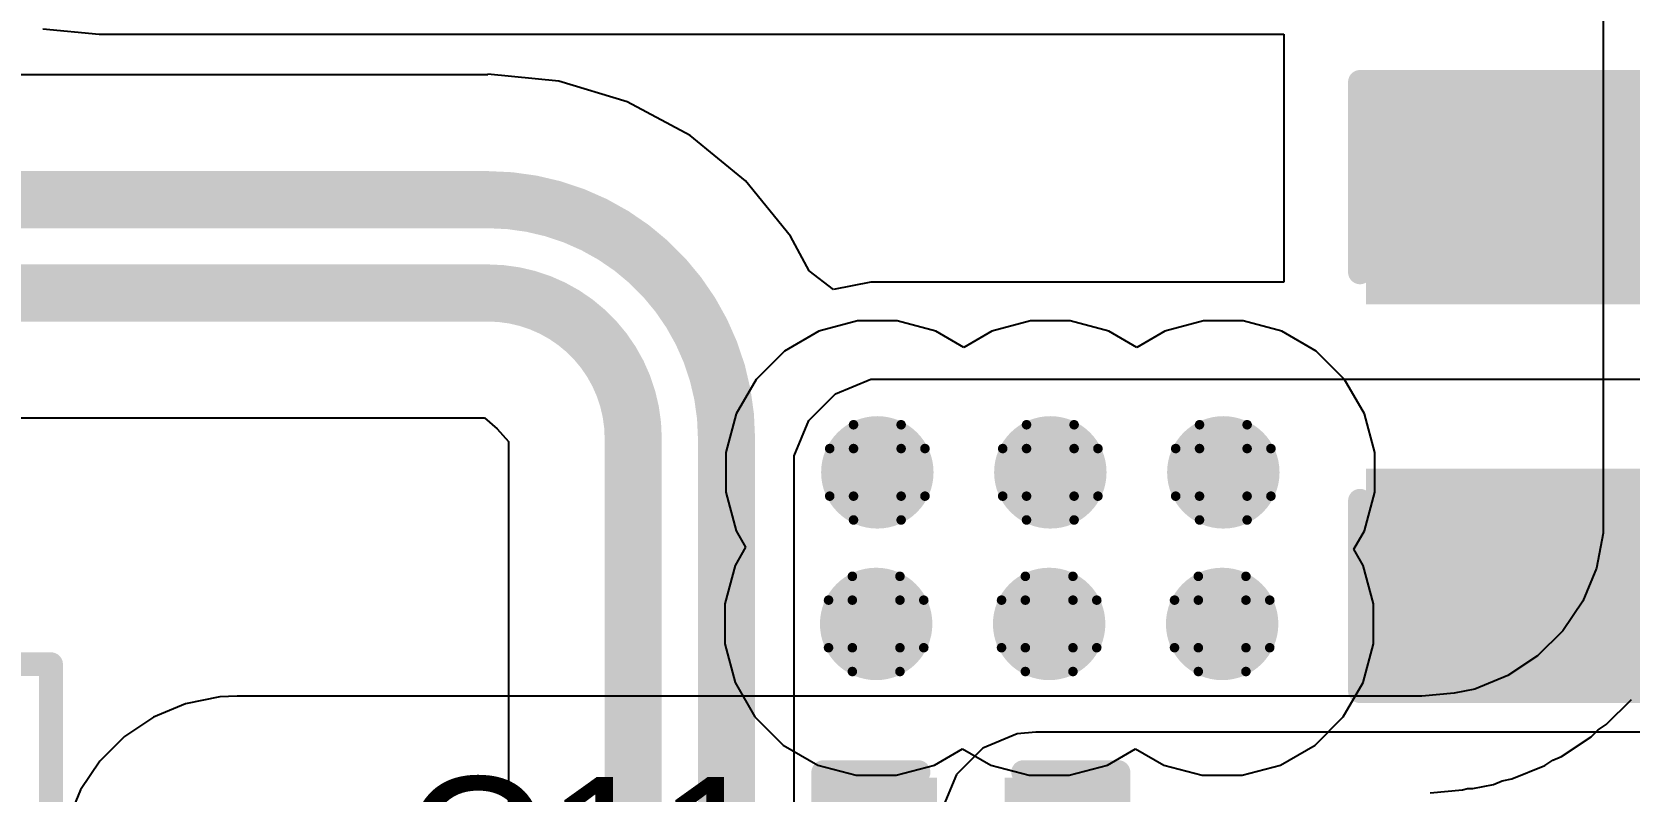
# Model space of a CAD drawing. Header units: inches. Extents: x -18 to 202, y -11 to 119.
# Drawn here: x 35.48 to 44, y 28.25 to 32.3 of the extents above; entities that cross this region are included whole.
import ezdxf

# ---------------------------------------------------------------- set-up
doc = ezdxf.new("R2010")
doc.units = ezdxf.units.IN
for name, color, linetype in [('Board Outline', 216, 'Continuous'), ('Bottom Layer', 5, 'Continuous'), ('Drill Drawing', 1, 'Continuous'), ('Ground', 16, 'Continuous'), ('Power', 76, 'Continuous'), ('Top Layer', 1, 'Continuous'), ('Top Overlay', 2, 'Continuous'), ('Top Paste', 8, 'Continuous'), ('Top Solder', 216, 'Continuous'), ('Via Holes', 16, 'Continuous')]:
    doc.layers.add(name, color=color, linetype=linetype)
doc.styles.add('Arial', font='', dxfattribs={"height": 0.2})
doc.styles.get('Arial').set_extended_font_data('Arial')

# ---------------------------------------------------------------- blocks, each defined once
blk = doc.blocks.new('C___0402_98')
at = {"layer": 'Top Layer'}
for points in [[(-0.6985, -0.3175), (-0.6985, 0.3175), (-0.2413, 0.3175), (-0.2413, -0.3175)], [(0.2413, -0.3175), (0.2413, 0.3175), (0.6985, 0.3175), (0.6985, -0.3175)]]:
    blk.add_hatch(color=1, dxfattribs=at).paths.add_polyline_path(points)
at = {"layer": 'Top Paste'}
for points in [[(-0.6985, -0.3175), (-0.6985, 0.3175), (-0.2413, 0.3175), (-0.2413, -0.3175)], [(0.2413, -0.3175), (0.2413, 0.3175), (0.6985, 0.3175), (0.6985, -0.3175)]]:
    blk.add_hatch(color=8, dxfattribs=at).paths.add_polyline_path(points)
at = {"layer": 'Top Solder'}
for points in [[(-0.7585, -0.3775), (-0.7585, 0.3775), (-0.1813, 0.3775), (-0.1813, -0.3775)], [(0.1813, -0.3775), (0.1813, 0.3775), (0.7585, 0.3775), (0.7585, -0.3775)]]:
    blk.add_hatch(color=216, dxfattribs=at).paths.add_polyline_path(points)
at = {"layer": 'Top Overlay'}
for points in [[(-0.2794, 0.4064, 0.127, 0.127, 0), (-0.7874, 0.4064, 0.127, 0.127, 0)], [(-0.7874, 0.4064, 0.127, 0.127, 0), (-0.7874, -0.4064, 0.127, 0.127, 0)], [(0.7874, 0.4064, 0.127, 0.127, 0), (0.2794, 0.4064, 0.127, 0.127, 0)], [(0.7874, 0.4064, 0.127, 0.127, 0), (0.7874, -0.4064, 0.127, 0.127, 0)], [(-0.2794, -0.4064, 0.127, 0.127, 0), (-0.7874, -0.4064, 0.127, 0.127, 0)], [(0.7874, -0.4064, 0.127, 0.127, 0), (0.2794, -0.4064, 0.127, 0.127, 0)]]:
    blk.add_lwpolyline(points, format="xyseb", dxfattribs=at)
for points in [[(-0.8192, 0.4064, 0.0635, 0.0635, 1), (-0.7557, 0.4064, 0.0635, 0.0635, 1)], [(-0.8192, 0.4064, 0.0635, 0.0635, 1), (-0.7557, 0.4064, 0.0635, 0.0635, 1)], [(-0.3111, 0.4064, 0.0635, 0.0635, 1), (-0.2477, 0.4064, 0.0635, 0.0635, 1)], [(0.2476, 0.4064, 0.0635, 0.0635, 1), (0.3111, 0.4064, 0.0635, 0.0635, 1)], [(0.7556, 0.4064, 0.0635, 0.0635, 1), (0.8191, 0.4064, 0.0635, 0.0635, 1)], [(0.7556, 0.4064, 0.0635, 0.0635, 1), (0.8191, 0.4064, 0.0635, 0.0635, 1)], [(-0.8192, -0.4064, 0.0635, 0.0635, 1), (-0.7557, -0.4064, 0.0635, 0.0635, 1)], [(-0.8192, -0.4064, 0.0635, 0.0635, 1), (-0.7557, -0.4064, 0.0635, 0.0635, 1)], [(-0.3112, -0.4064, 0.0635, 0.0635, 1), (-0.2477, -0.4064, 0.0635, 0.0635, 1)], [(0.2476, -0.4064, 0.0635, 0.0635, 1), (0.3111, -0.4064, 0.0635, 0.0635, 1)], [(0.7556, -0.4064, 0.0635, 0.0635, 1), (0.8191, -0.4064, 0.0635, 0.0635, 1)], [(0.7556, -0.4064, 0.0635, 0.0635, 1), (0.8191, -0.4064, 0.0635, 0.0635, 1)]]:
    blk.add_lwpolyline(points, format="xyseb", close=True, dxfattribs=at)
blk = doc.blocks.new('C___0805_100')
at = {"layer": 'Top Layer'}
for points in [[(-1.524, 0.762), (-0.508, 0.762), (-0.508, -0.762), (-1.524, -0.762)], [(0.508, 0.762), (1.524, 0.762), (1.524, -0.762), (0.508, -0.762)]]:
    blk.add_hatch(color=1, dxfattribs=at).paths.add_polyline_path(points)
at = {"layer": 'Top Paste'}
for points in [[(-1.524, 0.762), (-0.508, 0.762), (-0.508, -0.762), (-1.524, -0.762)], [(0.508, 0.762), (1.524, 0.762), (1.524, -0.762), (0.508, -0.762)]]:
    blk.add_hatch(color=8, dxfattribs=at).paths.add_polyline_path(points)
at = {"layer": 'Top Solder'}
for points in [[(-1.594, 0.832), (-0.438, 0.832), (-0.438, -0.832), (-1.594, -0.832)], [(0.438, 0.832), (1.594, 0.832), (1.594, -0.832), (0.438, -0.832)]]:
    blk.add_hatch(color=216, dxfattribs=at).paths.add_polyline_path(points)
at = {"layer": 'Top Overlay'}
for points in [[(-0.6096, 0.8636, 0.127, 0.127, 0), (-1.6256, 0.8636, 0.127, 0.127, 0)], [(-1.6256, -0.8636, 0.127, 0.127, 0), (-1.6256, 0.8636, 0.127, 0.127, 0)], [(1.6256, 0.8636, 0.127, 0.127, 0), (0.6096, 0.8636, 0.127, 0.127, 0)], [(1.6256, -0.8636, 0.127, 0.127, 0), (1.6256, 0.8636, 0.127, 0.127, 0)], [(-1.6256, -0.8636, 0.127, 0.127, 0), (-0.6096, -0.8636, 0.127, 0.127, 0)], [(0.6096, -0.8636, 0.127, 0.127, 0), (1.6256, -0.8636, 0.127, 0.127, 0)]]:
    blk.add_lwpolyline(points, format="xyseb", dxfattribs=at)
for points in [[(-1.6574, 0.8636, 0.0635, 0.0635, 1), (-1.5938, 0.8636, 0.0635, 0.0635, 1)], [(-1.6574, 0.8636, 0.0635, 0.0635, 1), (-1.5938, 0.8636, 0.0635, 0.0635, 1)], [(-0.6414, 0.8636, 0.0635, 0.0635, 1), (-0.5779, 0.8636, 0.0635, 0.0635, 1)], [(0.5778, 0.8636, 0.0635, 0.0635, 1), (0.6413, 0.8636, 0.0635, 0.0635, 1)], [(1.5939, 0.8636, 0.0635, 0.0635, 1), (1.6574, 0.8636, 0.0635, 0.0635, 1)], [(1.5939, 0.8636, 0.0635, 0.0635, 1), (1.6574, 0.8636, 0.0635, 0.0635, 1)], [(-1.6574, -0.8636, 0.0635, 0.0635, 1), (-1.5938, -0.8636, 0.0635, 0.0635, 1)], [(-1.6574, -0.8636, 0.0635, 0.0635, 1), (-1.5938, -0.8636, 0.0635, 0.0635, 1)], [(-0.6413, -0.8636, 0.0635, 0.0635, 1), (-0.5778, -0.8636, 0.0635, 0.0635, 1)], [(0.5778, -0.8636, 0.0635, 0.0635, 1), (0.6413, -0.8636, 0.0635, 0.0635, 1)], [(1.5939, -0.8636, 0.0635, 0.0635, 1), (1.6574, -0.8636, 0.0635, 0.0635, 1)], [(1.5939, -0.8636, 0.0635, 0.0635, 1), (1.6574, -0.8636, 0.0635, 0.0635, 1)]]:
    blk.add_lwpolyline(points, format="xyseb", close=True, dxfattribs=at)

msp = doc.modelspace()

# ---------------------------------------------------------------- hatches: boundary and pattern name
at = {"layer": 'Bottom Layer'}
h = msp.add_hatch(color=5, dxfattribs=at)
edge = h.paths.add_edge_path()
edge.add_arc((39.9919, 29.9466), 0.3, 0, 360)
h = msp.add_hatch(color=5, dxfattribs=at)
edge = h.paths.add_edge_path()
edge.add_arc((40.915, 29.9466), 0.3, 0, 360)
h = msp.add_hatch(color=5, dxfattribs=at)
edge = h.paths.add_edge_path()
edge.add_arc((41.8381, 29.9466), 0.3, 0, 360)
h = msp.add_hatch(color=5, dxfattribs=at)
edge = h.paths.add_edge_path()
edge.add_arc((39.9856, 29.1377), 0.3, 0, 360)
h = msp.add_hatch(color=5, dxfattribs=at)
edge = h.paths.add_edge_path()
edge.add_arc((40.9087, 29.1377), 0.3, 0, 360)
h = msp.add_hatch(color=5, dxfattribs=at)
edge = h.paths.add_edge_path()
edge.add_arc((41.8318, 29.1377), 0.3, 0, 360)
at = {"layer": 'Ground'}
h = msp.add_hatch(color=16, dxfattribs=at)
edge = h.paths.add_edge_path()
edge.add_arc((39.9919, 29.9466), 0.3, 0, 360)
h = msp.add_hatch(color=16, dxfattribs=at)
edge = h.paths.add_edge_path()
edge.add_arc((40.915, 29.9466), 0.3, 0, 360)
h = msp.add_hatch(color=16, dxfattribs=at)
edge = h.paths.add_edge_path()
edge.add_arc((41.8381, 29.9466), 0.3, 0, 360)
h = msp.add_hatch(color=16, dxfattribs=at)
edge = h.paths.add_edge_path()
edge.add_arc((39.9856, 29.1377), 0.3, 0, 360)
h = msp.add_hatch(color=16, dxfattribs=at)
edge = h.paths.add_edge_path()
edge.add_arc((40.9087, 29.1377), 0.3, 0, 360)
h = msp.add_hatch(color=16, dxfattribs=at)
edge = h.paths.add_edge_path()
edge.add_arc((41.8318, 29.1377), 0.3, 0, 360)
at = {"layer": 'Power'}
h = msp.add_hatch(color=76, dxfattribs=at)
edge = h.paths.add_edge_path()
edge.add_arc((39.9919, 29.9466), 0.3, 0, 360)
h = msp.add_hatch(color=76, dxfattribs=at)
edge = h.paths.add_edge_path()
edge.add_arc((40.915, 29.9466), 0.3, 0, 360)
h = msp.add_hatch(color=76, dxfattribs=at)
edge = h.paths.add_edge_path()
edge.add_arc((41.8381, 29.9466), 0.3, 0, 360)
h = msp.add_hatch(color=76, dxfattribs=at)
edge = h.paths.add_edge_path()
edge.add_arc((39.9856, 29.1377), 0.3, 0, 360)
h = msp.add_hatch(color=76, dxfattribs=at)
edge = h.paths.add_edge_path()
edge.add_arc((40.9087, 29.1377), 0.3, 0, 360)
h = msp.add_hatch(color=76, dxfattribs=at)
edge = h.paths.add_edge_path()
edge.add_arc((41.8318, 29.1377), 0.3, 0, 360)
at = {"layer": 'Top Layer'}
h = msp.add_hatch(color=1, dxfattribs=at)
edge = h.paths.add_edge_path()
edge.add_arc((39.9919, 29.9466), 0.3, 0, 360)
h = msp.add_hatch(color=1, dxfattribs=at)
edge = h.paths.add_edge_path()
edge.add_arc((40.915, 29.9466), 0.3, 0, 360)
h = msp.add_hatch(color=1, dxfattribs=at)
edge = h.paths.add_edge_path()
edge.add_arc((41.8381, 29.9466), 0.3, 0, 360)
h = msp.add_hatch(color=1, dxfattribs=at)
edge = h.paths.add_edge_path()
edge.add_arc((39.9856, 29.1377), 0.3, 0, 360)
h = msp.add_hatch(color=1, dxfattribs=at)
edge = h.paths.add_edge_path()
edge.add_arc((40.9087, 29.1377), 0.3, 0, 360)
h = msp.add_hatch(color=1, dxfattribs=at)
edge = h.paths.add_edge_path()
edge.add_arc((41.8318, 29.1377), 0.3, 0, 360)
at = {"layer": 'Via Holes'}
h = msp.add_hatch(color=7, dxfattribs=at)
edge = h.paths.add_edge_path()
edge.add_arc((39.9919, 29.9466), 0.15, 0, 360)
h = msp.add_hatch(color=7, dxfattribs=at)
edge = h.paths.add_edge_path()
edge.add_arc((40.915, 29.9466), 0.15, 0, 360)
h = msp.add_hatch(color=7, dxfattribs=at)
edge = h.paths.add_edge_path()
edge.add_arc((41.8381, 29.9466), 0.15, 0, 360)
h = msp.add_hatch(color=7, dxfattribs=at)
edge = h.paths.add_edge_path()
edge.add_arc((39.9856, 29.1377), 0.15, 0, 360)
h = msp.add_hatch(color=7, dxfattribs=at)
edge = h.paths.add_edge_path()
edge.add_arc((40.9087, 29.1377), 0.15, 0, 360)
h = msp.add_hatch(color=7, dxfattribs=at)
edge = h.paths.add_edge_path()
edge.add_arc((41.8318, 29.1377), 0.15, 0, 360)

# ---------------------------------------------------------------- linework, layer by layer
at = {"layer": 'Board Outline'}
msp.add_lwpolyline([(44.2299, 62.3099, 0.254, 0.254, -3.535496), (7.5647, 62.2891, 0.254, 0.254, 0)], format="xyseb", dxfattribs=at)
at = {"layer": 'Bottom Layer'}
for p, q in [((39.68, 30.6995), (39.4957, 30.5932)), ((39.8855, 30.7546), (39.68, 30.6995)), ((40.0982, 30.7546), (39.8855, 30.7546)), ((40.3037, 30.6995), (40.0982, 30.7546)), ((40.4534, 30.6131), (40.3037, 30.6995)), ((40.6031, 30.6995), (40.4534, 30.6131)), ((40.8086, 30.7546), (40.6031, 30.6995)), ((41.0213, 30.7546), (40.8086, 30.7546)), ((41.2268, 30.6995), (41.0213, 30.7546)), ((41.3765, 30.6131), (41.2268, 30.6995)), ((41.5262, 30.6995), (41.3765, 30.6131)), ((41.7317, 30.7546), (41.5262, 30.6995)), ((41.9444, 30.7546), (41.7317, 30.7546)), ((42.1499, 30.6995), (41.9444, 30.7546)), ((42.3342, 30.5932), (42.1499, 30.6995)), ((39.4957, 30.5932), (39.3453, 30.4427)), ((42.4846, 30.4427), (42.3342, 30.5932)), ((39.3453, 30.4427), (39.2389, 30.2585)), ((42.591, 30.2585), (42.4846, 30.4427)), ((39.2389, 30.2585), (39.1839, 30.053)), ((42.6461, 30.053), (42.591, 30.2585)), ((39.1839, 30.053), (39.1839, 29.8402)), ((42.6461, 29.8402), (42.6461, 30.053)), ((39.1839, 29.8402), (39.2389, 29.6347)), ((42.591, 29.6347), (42.6461, 29.8402)), ((39.2389, 29.6347), (39.2892, 29.5476)), ((42.5344, 29.5367), (42.591, 29.6347)), ((39.2892, 29.5476), (39.2327, 29.4496)), ((42.5847, 29.4496), (42.5344, 29.5367)), ((39.2327, 29.4496), (39.1776, 29.2441)), ((42.6398, 29.2441), (42.5847, 29.4496)), ((39.1776, 29.2441), (39.1776, 29.0313)), ((42.6398, 29.0313), (42.6398, 29.2441)), ((39.1776, 29.0313), (39.2327, 28.8258)), ((42.5847, 28.8258), (42.6398, 29.0313)), ((39.2327, 28.8258), (39.339, 28.6416)), ((42.4784, 28.6416), (42.5847, 28.8258)), ((39.339, 28.6416), (39.4895, 28.4912)), ((42.3279, 28.4912), (42.4784, 28.6416)), ((39.4895, 28.4912), (39.6737, 28.3848)), ((40.2975, 28.3848), (40.4472, 28.4712)), ((40.4472, 28.4712), (40.5968, 28.3848)), ((41.2206, 28.3848), (41.3703, 28.4712)), ((41.3703, 28.4712), (41.5199, 28.3848)), ((42.1437, 28.3848), (42.3279, 28.4912)), ((39.6737, 28.3848), (39.8792, 28.3297)), ((40.092, 28.3297), (40.2975, 28.3848)), ((40.5968, 28.3848), (40.8023, 28.3297)), ((41.0151, 28.3297), (41.2206, 28.3848)), ((41.5199, 28.3848), (41.7254, 28.3297)), ((41.9382, 28.3297), (42.1437, 28.3848)), ((39.8792, 28.3297), (40.092, 28.3297)), ((40.8023, 28.3297), (41.0151, 28.3297)), ((41.7254, 28.3297), (41.9382, 28.3297))]:
    msp.add_line(p, q, dxfattribs=at)
at = {"layer": 'Drill Drawing'}
for points in [[(39.8649, 30.0736, 0.0508, 0.0508, 0), (39.8649, 30.2006, 0.0508, 0.0508, 0)], [(39.8649, 30.2006, 0.0508, 0.0508, 0), (40.1189, 30.2006, 0.0508, 0.0508, 0)], [(40.1189, 30.0736, 0.0508, 0.0508, 0), (40.1189, 30.2006, 0.0508, 0.0508, 0)], [(40.788, 30.0736, 0.0508, 0.0508, 0), (40.788, 30.2006, 0.0508, 0.0508, 0)], [(40.788, 30.2006, 0.0508, 0.0508, 0), (41.042, 30.2006, 0.0508, 0.0508, 0)], [(41.042, 30.0736, 0.0508, 0.0508, 0), (41.042, 30.2006, 0.0508, 0.0508, 0)], [(41.7111, 30.0736, 0.0508, 0.0508, 0), (41.7111, 30.2006, 0.0508, 0.0508, 0)], [(41.7111, 30.2006, 0.0508, 0.0508, 0), (41.9651, 30.2006, 0.0508, 0.0508, 0)], [(41.9651, 30.0736, 0.0508, 0.0508, 0), (41.9651, 30.2006, 0.0508, 0.0508, 0)], [(39.7379, 29.8196, 0.0508, 0.0508, 0), (39.7379, 30.0736, 0.0508, 0.0508, 0)], [(39.7379, 30.0736, 0.0508, 0.0508, 0), (39.8649, 30.0736, 0.0508, 0.0508, 0)], [(40.1189, 30.0736, 0.0508, 0.0508, 0), (40.2459, 30.0736, 0.0508, 0.0508, 0)], [(40.2459, 29.8196, 0.0508, 0.0508, 0), (40.2459, 30.0736, 0.0508, 0.0508, 0)], [(40.661, 29.8196, 0.0508, 0.0508, 0), (40.661, 30.0736, 0.0508, 0.0508, 0)], [(40.661, 30.0736, 0.0508, 0.0508, 0), (40.788, 30.0736, 0.0508, 0.0508, 0)], [(41.042, 30.0736, 0.0508, 0.0508, 0), (41.169, 30.0736, 0.0508, 0.0508, 0)], [(41.169, 29.8196, 0.0508, 0.0508, 0), (41.169, 30.0736, 0.0508, 0.0508, 0)], [(41.5841, 29.8196, 0.0508, 0.0508, 0), (41.5841, 30.0736, 0.0508, 0.0508, 0)], [(41.5841, 30.0736, 0.0508, 0.0508, 0), (41.7111, 30.0736, 0.0508, 0.0508, 0)], [(41.9651, 30.0736, 0.0508, 0.0508, 0), (42.0921, 30.0736, 0.0508, 0.0508, 0)], [(42.0921, 29.8196, 0.0508, 0.0508, 0), (42.0921, 30.0736, 0.0508, 0.0508, 0)], [(39.7379, 29.8196, 0.0508, 0.0508, 0), (39.8649, 29.8196, 0.0508, 0.0508, 0)], [(39.8649, 29.6926, 0.0508, 0.0508, 0), (39.8649, 29.8196, 0.0508, 0.0508, 0)], [(40.1189, 29.8196, 0.0508, 0.0508, 0), (40.2459, 29.8196, 0.0508, 0.0508, 0)], [(40.1189, 29.6926, 0.0508, 0.0508, 0), (40.1189, 29.8196, 0.0508, 0.0508, 0)], [(40.661, 29.8196, 0.0508, 0.0508, 0), (40.788, 29.8196, 0.0508, 0.0508, 0)], [(40.788, 29.6926, 0.0508, 0.0508, 0), (40.788, 29.8196, 0.0508, 0.0508, 0)], [(41.042, 29.8196, 0.0508, 0.0508, 0), (41.169, 29.8196, 0.0508, 0.0508, 0)], [(41.042, 29.6926, 0.0508, 0.0508, 0), (41.042, 29.8196, 0.0508, 0.0508, 0)], [(41.5841, 29.8196, 0.0508, 0.0508, 0), (41.7111, 29.8196, 0.0508, 0.0508, 0)], [(41.7111, 29.6926, 0.0508, 0.0508, 0), (41.7111, 29.8196, 0.0508, 0.0508, 0)], [(41.9651, 29.8196, 0.0508, 0.0508, 0), (42.0921, 29.8196, 0.0508, 0.0508, 0)], [(41.9651, 29.6926, 0.0508, 0.0508, 0), (41.9651, 29.8196, 0.0508, 0.0508, 0)], [(39.8649, 29.6926, 0.0508, 0.0508, 0), (40.1189, 29.6926, 0.0508, 0.0508, 0)], [(40.788, 29.6926, 0.0508, 0.0508, 0), (41.042, 29.6926, 0.0508, 0.0508, 0)], [(41.7111, 29.6926, 0.0508, 0.0508, 0), (41.9651, 29.6926, 0.0508, 0.0508, 0)], [(39.8586, 29.2647, 0.0508, 0.0508, 0), (39.8586, 29.3917, 0.0508, 0.0508, 0)], [(39.8586, 29.3917, 0.0508, 0.0508, 0), (40.1126, 29.3917, 0.0508, 0.0508, 0)], [(40.1126, 29.2647, 0.0508, 0.0508, 0), (40.1126, 29.3917, 0.0508, 0.0508, 0)], [(40.7817, 29.2647, 0.0508, 0.0508, 0), (40.7817, 29.3917, 0.0508, 0.0508, 0)], [(40.7817, 29.3917, 0.0508, 0.0508, 0), (41.0357, 29.3917, 0.0508, 0.0508, 0)], [(41.0357, 29.2647, 0.0508, 0.0508, 0), (41.0357, 29.3917, 0.0508, 0.0508, 0)], [(41.7048, 29.2647, 0.0508, 0.0508, 0), (41.7048, 29.3917, 0.0508, 0.0508, 0)], [(41.7048, 29.3917, 0.0508, 0.0508, 0), (41.9588, 29.3917, 0.0508, 0.0508, 0)], [(41.9588, 29.2647, 0.0508, 0.0508, 0), (41.9588, 29.3917, 0.0508, 0.0508, 0)], [(39.7316, 29.0107, 0.0508, 0.0508, 0), (39.7316, 29.2647, 0.0508, 0.0508, 0)], [(39.7316, 29.2647, 0.0508, 0.0508, 0), (39.8586, 29.2647, 0.0508, 0.0508, 0)], [(40.1126, 29.2647, 0.0508, 0.0508, 0), (40.2396, 29.2647, 0.0508, 0.0508, 0)], [(40.2396, 29.0107, 0.0508, 0.0508, 0), (40.2396, 29.2647, 0.0508, 0.0508, 0)], [(40.6547, 29.0107, 0.0508, 0.0508, 0), (40.6547, 29.2647, 0.0508, 0.0508, 0)], [(40.6547, 29.2647, 0.0508, 0.0508, 0), (40.7817, 29.2647, 0.0508, 0.0508, 0)], [(41.0357, 29.2647, 0.0508, 0.0508, 0), (41.1627, 29.2647, 0.0508, 0.0508, 0)], [(41.1627, 29.0107, 0.0508, 0.0508, 0), (41.1627, 29.2647, 0.0508, 0.0508, 0)], [(41.5778, 29.0107, 0.0508, 0.0508, 0), (41.5778, 29.2647, 0.0508, 0.0508, 0)], [(41.5778, 29.2647, 0.0508, 0.0508, 0), (41.7048, 29.2647, 0.0508, 0.0508, 0)], [(41.9588, 29.2647, 0.0508, 0.0508, 0), (42.0858, 29.2647, 0.0508, 0.0508, 0)], [(42.0858, 29.0107, 0.0508, 0.0508, 0), (42.0858, 29.2647, 0.0508, 0.0508, 0)], [(39.7316, 29.0107, 0.0508, 0.0508, 0), (39.8586, 29.0107, 0.0508, 0.0508, 0)], [(39.8586, 28.8837, 0.0508, 0.0508, 0), (39.8586, 29.0107, 0.0508, 0.0508, 0)], [(40.1126, 29.0107, 0.0508, 0.0508, 0), (40.2396, 29.0107, 0.0508, 0.0508, 0)], [(40.1126, 28.8837, 0.0508, 0.0508, 0), (40.1126, 29.0107, 0.0508, 0.0508, 0)], [(40.6547, 29.0107, 0.0508, 0.0508, 0), (40.7817, 29.0107, 0.0508, 0.0508, 0)], [(40.7817, 28.8837, 0.0508, 0.0508, 0), (40.7817, 29.0107, 0.0508, 0.0508, 0)], [(41.0357, 29.0107, 0.0508, 0.0508, 0), (41.1627, 29.0107, 0.0508, 0.0508, 0)], [(41.0357, 28.8837, 0.0508, 0.0508, 0), (41.0357, 29.0107, 0.0508, 0.0508, 0)], [(41.5778, 29.0107, 0.0508, 0.0508, 0), (41.7048, 29.0107, 0.0508, 0.0508, 0)], [(41.7048, 28.8837, 0.0508, 0.0508, 0), (41.7048, 29.0107, 0.0508, 0.0508, 0)], [(41.9588, 29.0107, 0.0508, 0.0508, 0), (42.0858, 29.0107, 0.0508, 0.0508, 0)], [(41.9588, 28.8837, 0.0508, 0.0508, 0), (41.9588, 29.0107, 0.0508, 0.0508, 0)], [(39.8586, 28.8837, 0.0508, 0.0508, 0), (40.1126, 28.8837, 0.0508, 0.0508, 0)], [(40.7817, 28.8837, 0.0508, 0.0508, 0), (41.0357, 28.8837, 0.0508, 0.0508, 0)], [(41.7048, 28.8837, 0.0508, 0.0508, 0), (41.9588, 28.8837, 0.0508, 0.0508, 0)]]:
    msp.add_lwpolyline(points, format="xyseb", dxfattribs=at)
for points in [[(39.8522, 30.2006, 0.0254, 0.0254, 1), (39.8776, 30.2006, 0.0254, 0.0254, 1)], [(39.8522, 30.2006, 0.0254, 0.0254, 1), (39.8776, 30.2006, 0.0254, 0.0254, 1)], [(40.1062, 30.2006, 0.0254, 0.0254, 1), (40.1316, 30.2006, 0.0254, 0.0254, 1)], [(40.1062, 30.2006, 0.0254, 0.0254, 1), (40.1316, 30.2006, 0.0254, 0.0254, 1)], [(40.7753, 30.2006, 0.0254, 0.0254, 1), (40.8007, 30.2006, 0.0254, 0.0254, 1)], [(40.7753, 30.2006, 0.0254, 0.0254, 1), (40.8007, 30.2006, 0.0254, 0.0254, 1)], [(41.0293, 30.2006, 0.0254, 0.0254, 1), (41.0547, 30.2006, 0.0254, 0.0254, 1)], [(41.0293, 30.2006, 0.0254, 0.0254, 1), (41.0547, 30.2006, 0.0254, 0.0254, 1)], [(41.6984, 30.2006, 0.0254, 0.0254, 1), (41.7238, 30.2006, 0.0254, 0.0254, 1)], [(41.6984, 30.2006, 0.0254, 0.0254, 1), (41.7238, 30.2006, 0.0254, 0.0254, 1)], [(41.9524, 30.2006, 0.0254, 0.0254, 1), (41.9778, 30.2006, 0.0254, 0.0254, 1)], [(41.9524, 30.2006, 0.0254, 0.0254, 1), (41.9778, 30.2006, 0.0254, 0.0254, 1)], [(39.7252, 30.0736, 0.0254, 0.0254, 1), (39.7506, 30.0736, 0.0254, 0.0254, 1)], [(39.7252, 30.0736, 0.0254, 0.0254, 1), (39.7506, 30.0736, 0.0254, 0.0254, 1)], [(39.8522, 30.0736, 0.0254, 0.0254, 1), (39.8776, 30.0736, 0.0254, 0.0254, 1)], [(39.8522, 30.0736, 0.0254, 0.0254, 1), (39.8776, 30.0736, 0.0254, 0.0254, 1)], [(40.1062, 30.0736, 0.0254, 0.0254, 1), (40.1316, 30.0736, 0.0254, 0.0254, 1)], [(40.1062, 30.0736, 0.0254, 0.0254, 1), (40.1316, 30.0736, 0.0254, 0.0254, 1)], [(40.2332, 30.0736, 0.0254, 0.0254, 1), (40.2586, 30.0736, 0.0254, 0.0254, 1)], [(40.2332, 30.0736, 0.0254, 0.0254, 1), (40.2586, 30.0736, 0.0254, 0.0254, 1)], [(40.6483, 30.0736, 0.0254, 0.0254, 1), (40.6737, 30.0736, 0.0254, 0.0254, 1)], [(40.6483, 30.0736, 0.0254, 0.0254, 1), (40.6737, 30.0736, 0.0254, 0.0254, 1)], [(40.7753, 30.0736, 0.0254, 0.0254, 1), (40.8007, 30.0736, 0.0254, 0.0254, 1)], [(40.7753, 30.0736, 0.0254, 0.0254, 1), (40.8007, 30.0736, 0.0254, 0.0254, 1)], [(41.0293, 30.0736, 0.0254, 0.0254, 1), (41.0547, 30.0736, 0.0254, 0.0254, 1)], [(41.0293, 30.0736, 0.0254, 0.0254, 1), (41.0547, 30.0736, 0.0254, 0.0254, 1)], [(41.1563, 30.0736, 0.0254, 0.0254, 1), (41.1817, 30.0736, 0.0254, 0.0254, 1)], [(41.1563, 30.0736, 0.0254, 0.0254, 1), (41.1817, 30.0736, 0.0254, 0.0254, 1)], [(41.5714, 30.0736, 0.0254, 0.0254, 1), (41.5968, 30.0736, 0.0254, 0.0254, 1)], [(41.5714, 30.0736, 0.0254, 0.0254, 1), (41.5968, 30.0736, 0.0254, 0.0254, 1)], [(41.6984, 30.0736, 0.0254, 0.0254, 1), (41.7238, 30.0736, 0.0254, 0.0254, 1)], [(41.6984, 30.0736, 0.0254, 0.0254, 1), (41.7238, 30.0736, 0.0254, 0.0254, 1)], [(41.9524, 30.0736, 0.0254, 0.0254, 1), (41.9778, 30.0736, 0.0254, 0.0254, 1)], [(41.9524, 30.0736, 0.0254, 0.0254, 1), (41.9778, 30.0736, 0.0254, 0.0254, 1)], [(42.0794, 30.0736, 0.0254, 0.0254, 1), (42.1048, 30.0736, 0.0254, 0.0254, 1)], [(42.0794, 30.0736, 0.0254, 0.0254, 1), (42.1048, 30.0736, 0.0254, 0.0254, 1)], [(39.7252, 29.8196, 0.0254, 0.0254, 1), (39.7506, 29.8196, 0.0254, 0.0254, 1)], [(39.7252, 29.8196, 0.0254, 0.0254, 1), (39.7506, 29.8196, 0.0254, 0.0254, 1)], [(39.8522, 29.8196, 0.0254, 0.0254, 1), (39.8776, 29.8196, 0.0254, 0.0254, 1)], [(39.8522, 29.8196, 0.0254, 0.0254, 1), (39.8776, 29.8196, 0.0254, 0.0254, 1)], [(40.1062, 29.8196, 0.0254, 0.0254, 1), (40.1316, 29.8196, 0.0254, 0.0254, 1)], [(40.1062, 29.8196, 0.0254, 0.0254, 1), (40.1316, 29.8196, 0.0254, 0.0254, 1)], [(40.2332, 29.8196, 0.0254, 0.0254, 1), (40.2586, 29.8196, 0.0254, 0.0254, 1)], [(40.2332, 29.8196, 0.0254, 0.0254, 1), (40.2586, 29.8196, 0.0254, 0.0254, 1)], [(40.6483, 29.8196, 0.0254, 0.0254, 1), (40.6737, 29.8196, 0.0254, 0.0254, 1)], [(40.6483, 29.8196, 0.0254, 0.0254, 1), (40.6737, 29.8196, 0.0254, 0.0254, 1)], [(40.7753, 29.8196, 0.0254, 0.0254, 1), (40.8007, 29.8196, 0.0254, 0.0254, 1)], [(40.7753, 29.8196, 0.0254, 0.0254, 1), (40.8007, 29.8196, 0.0254, 0.0254, 1)], [(41.0293, 29.8196, 0.0254, 0.0254, 1), (41.0547, 29.8196, 0.0254, 0.0254, 1)], [(41.0293, 29.8196, 0.0254, 0.0254, 1), (41.0547, 29.8196, 0.0254, 0.0254, 1)], [(41.1563, 29.8196, 0.0254, 0.0254, 1), (41.1817, 29.8196, 0.0254, 0.0254, 1)], [(41.1563, 29.8196, 0.0254, 0.0254, 1), (41.1817, 29.8196, 0.0254, 0.0254, 1)], [(41.5714, 29.8196, 0.0254, 0.0254, 1), (41.5968, 29.8196, 0.0254, 0.0254, 1)], [(41.5714, 29.8196, 0.0254, 0.0254, 1), (41.5968, 29.8196, 0.0254, 0.0254, 1)], [(41.6984, 29.8196, 0.0254, 0.0254, 1), (41.7238, 29.8196, 0.0254, 0.0254, 1)], [(41.6984, 29.8196, 0.0254, 0.0254, 1), (41.7238, 29.8196, 0.0254, 0.0254, 1)], [(41.9524, 29.8196, 0.0254, 0.0254, 1), (41.9778, 29.8196, 0.0254, 0.0254, 1)], [(41.9524, 29.8196, 0.0254, 0.0254, 1), (41.9778, 29.8196, 0.0254, 0.0254, 1)], [(42.0794, 29.8196, 0.0254, 0.0254, 1), (42.1048, 29.8196, 0.0254, 0.0254, 1)], [(42.0794, 29.8196, 0.0254, 0.0254, 1), (42.1048, 29.8196, 0.0254, 0.0254, 1)], [(39.8522, 29.6926, 0.0254, 0.0254, 1), (39.8776, 29.6926, 0.0254, 0.0254, 1)], [(39.8522, 29.6926, 0.0254, 0.0254, 1), (39.8776, 29.6926, 0.0254, 0.0254, 1)], [(40.1062, 29.6926, 0.0254, 0.0254, 1), (40.1316, 29.6926, 0.0254, 0.0254, 1)], [(40.1062, 29.6926, 0.0254, 0.0254, 1), (40.1316, 29.6926, 0.0254, 0.0254, 1)], [(40.7753, 29.6926, 0.0254, 0.0254, 1), (40.8007, 29.6926, 0.0254, 0.0254, 1)], [(40.7753, 29.6926, 0.0254, 0.0254, 1), (40.8007, 29.6926, 0.0254, 0.0254, 1)], [(41.0293, 29.6926, 0.0254, 0.0254, 1), (41.0547, 29.6926, 0.0254, 0.0254, 1)], [(41.0293, 29.6926, 0.0254, 0.0254, 1), (41.0547, 29.6926, 0.0254, 0.0254, 1)], [(41.6984, 29.6926, 0.0254, 0.0254, 1), (41.7238, 29.6926, 0.0254, 0.0254, 1)], [(41.6984, 29.6926, 0.0254, 0.0254, 1), (41.7238, 29.6926, 0.0254, 0.0254, 1)], [(41.9524, 29.6926, 0.0254, 0.0254, 1), (41.9778, 29.6926, 0.0254, 0.0254, 1)], [(41.9524, 29.6926, 0.0254, 0.0254, 1), (41.9778, 29.6926, 0.0254, 0.0254, 1)], [(39.8459, 29.3917, 0.0254, 0.0254, 1), (39.8713, 29.3917, 0.0254, 0.0254, 1)], [(39.8459, 29.3917, 0.0254, 0.0254, 1), (39.8713, 29.3917, 0.0254, 0.0254, 1)], [(40.0999, 29.3917, 0.0254, 0.0254, 1), (40.1253, 29.3917, 0.0254, 0.0254, 1)], [(40.0999, 29.3917, 0.0254, 0.0254, 1), (40.1253, 29.3917, 0.0254, 0.0254, 1)], [(40.769, 29.3917, 0.0254, 0.0254, 1), (40.7944, 29.3917, 0.0254, 0.0254, 1)], [(40.769, 29.3917, 0.0254, 0.0254, 1), (40.7944, 29.3917, 0.0254, 0.0254, 1)], [(41.023, 29.3917, 0.0254, 0.0254, 1), (41.0484, 29.3917, 0.0254, 0.0254, 1)], [(41.023, 29.3917, 0.0254, 0.0254, 1), (41.0484, 29.3917, 0.0254, 0.0254, 1)], [(41.6921, 29.3917, 0.0254, 0.0254, 1), (41.7175, 29.3917, 0.0254, 0.0254, 1)], [(41.6921, 29.3917, 0.0254, 0.0254, 1), (41.7175, 29.3917, 0.0254, 0.0254, 1)], [(41.9461, 29.3917, 0.0254, 0.0254, 1), (41.9715, 29.3917, 0.0254, 0.0254, 1)], [(41.9461, 29.3917, 0.0254, 0.0254, 1), (41.9715, 29.3917, 0.0254, 0.0254, 1)], [(39.7189, 29.2647, 0.0254, 0.0254, 1), (39.7443, 29.2647, 0.0254, 0.0254, 1)], [(39.7189, 29.2647, 0.0254, 0.0254, 1), (39.7443, 29.2647, 0.0254, 0.0254, 1)], [(39.8459, 29.2647, 0.0254, 0.0254, 1), (39.8713, 29.2647, 0.0254, 0.0254, 1)], [(39.8459, 29.2647, 0.0254, 0.0254, 1), (39.8713, 29.2647, 0.0254, 0.0254, 1)], [(40.0999, 29.2647, 0.0254, 0.0254, 1), (40.1253, 29.2647, 0.0254, 0.0254, 1)], [(40.0999, 29.2647, 0.0254, 0.0254, 1), (40.1253, 29.2647, 0.0254, 0.0254, 1)], [(40.2269, 29.2647, 0.0254, 0.0254, 1), (40.2523, 29.2647, 0.0254, 0.0254, 1)], [(40.2269, 29.2647, 0.0254, 0.0254, 1), (40.2523, 29.2647, 0.0254, 0.0254, 1)], [(40.642, 29.2647, 0.0254, 0.0254, 1), (40.6674, 29.2647, 0.0254, 0.0254, 1)], [(40.642, 29.2647, 0.0254, 0.0254, 1), (40.6674, 29.2647, 0.0254, 0.0254, 1)], [(40.769, 29.2647, 0.0254, 0.0254, 1), (40.7944, 29.2647, 0.0254, 0.0254, 1)], [(40.769, 29.2647, 0.0254, 0.0254, 1), (40.7944, 29.2647, 0.0254, 0.0254, 1)], [(41.023, 29.2647, 0.0254, 0.0254, 1), (41.0484, 29.2647, 0.0254, 0.0254, 1)], [(41.023, 29.2647, 0.0254, 0.0254, 1), (41.0484, 29.2647, 0.0254, 0.0254, 1)], [(41.15, 29.2647, 0.0254, 0.0254, 1), (41.1754, 29.2647, 0.0254, 0.0254, 1)], [(41.15, 29.2647, 0.0254, 0.0254, 1), (41.1754, 29.2647, 0.0254, 0.0254, 1)], [(41.5651, 29.2647, 0.0254, 0.0254, 1), (41.5905, 29.2647, 0.0254, 0.0254, 1)], [(41.5651, 29.2647, 0.0254, 0.0254, 1), (41.5905, 29.2647, 0.0254, 0.0254, 1)], [(41.6921, 29.2647, 0.0254, 0.0254, 1), (41.7175, 29.2647, 0.0254, 0.0254, 1)], [(41.6921, 29.2647, 0.0254, 0.0254, 1), (41.7175, 29.2647, 0.0254, 0.0254, 1)], [(41.9461, 29.2647, 0.0254, 0.0254, 1), (41.9715, 29.2647, 0.0254, 0.0254, 1)], [(41.9461, 29.2647, 0.0254, 0.0254, 1), (41.9715, 29.2647, 0.0254, 0.0254, 1)], [(42.0731, 29.2647, 0.0254, 0.0254, 1), (42.0985, 29.2647, 0.0254, 0.0254, 1)], [(42.0731, 29.2647, 0.0254, 0.0254, 1), (42.0985, 29.2647, 0.0254, 0.0254, 1)], [(39.7189, 29.0107, 0.0254, 0.0254, 1), (39.7443, 29.0107, 0.0254, 0.0254, 1)], [(39.7189, 29.0107, 0.0254, 0.0254, 1), (39.7443, 29.0107, 0.0254, 0.0254, 1)], [(39.8459, 29.0107, 0.0254, 0.0254, 1), (39.8713, 29.0107, 0.0254, 0.0254, 1)], [(39.8459, 29.0107, 0.0254, 0.0254, 1), (39.8713, 29.0107, 0.0254, 0.0254, 1)], [(40.0999, 29.0107, 0.0254, 0.0254, 1), (40.1253, 29.0107, 0.0254, 0.0254, 1)], [(40.0999, 29.0107, 0.0254, 0.0254, 1), (40.1253, 29.0107, 0.0254, 0.0254, 1)], [(40.2269, 29.0107, 0.0254, 0.0254, 1), (40.2523, 29.0107, 0.0254, 0.0254, 1)], [(40.2269, 29.0107, 0.0254, 0.0254, 1), (40.2523, 29.0107, 0.0254, 0.0254, 1)], [(40.642, 29.0107, 0.0254, 0.0254, 1), (40.6674, 29.0107, 0.0254, 0.0254, 1)], [(40.642, 29.0107, 0.0254, 0.0254, 1), (40.6674, 29.0107, 0.0254, 0.0254, 1)], [(40.769, 29.0107, 0.0254, 0.0254, 1), (40.7944, 29.0107, 0.0254, 0.0254, 1)], [(40.769, 29.0107, 0.0254, 0.0254, 1), (40.7944, 29.0107, 0.0254, 0.0254, 1)], [(41.023, 29.0107, 0.0254, 0.0254, 1), (41.0484, 29.0107, 0.0254, 0.0254, 1)], [(41.023, 29.0107, 0.0254, 0.0254, 1), (41.0484, 29.0107, 0.0254, 0.0254, 1)], [(41.15, 29.0107, 0.0254, 0.0254, 1), (41.1754, 29.0107, 0.0254, 0.0254, 1)], [(41.15, 29.0107, 0.0254, 0.0254, 1), (41.1754, 29.0107, 0.0254, 0.0254, 1)], [(41.5651, 29.0107, 0.0254, 0.0254, 1), (41.5905, 29.0107, 0.0254, 0.0254, 1)], [(41.5651, 29.0107, 0.0254, 0.0254, 1), (41.5905, 29.0107, 0.0254, 0.0254, 1)], [(41.6921, 29.0107, 0.0254, 0.0254, 1), (41.7175, 29.0107, 0.0254, 0.0254, 1)], [(41.6921, 29.0107, 0.0254, 0.0254, 1), (41.7175, 29.0107, 0.0254, 0.0254, 1)], [(41.9461, 29.0107, 0.0254, 0.0254, 1), (41.9715, 29.0107, 0.0254, 0.0254, 1)], [(41.9461, 29.0107, 0.0254, 0.0254, 1), (41.9715, 29.0107, 0.0254, 0.0254, 1)], [(42.0731, 29.0107, 0.0254, 0.0254, 1), (42.0985, 29.0107, 0.0254, 0.0254, 1)], [(42.0731, 29.0107, 0.0254, 0.0254, 1), (42.0985, 29.0107, 0.0254, 0.0254, 1)], [(39.8459, 28.8837, 0.0254, 0.0254, 1), (39.8713, 28.8837, 0.0254, 0.0254, 1)], [(39.8459, 28.8837, 0.0254, 0.0254, 1), (39.8713, 28.8837, 0.0254, 0.0254, 1)], [(40.0999, 28.8837, 0.0254, 0.0254, 1), (40.1253, 28.8837, 0.0254, 0.0254, 1)], [(40.0999, 28.8837, 0.0254, 0.0254, 1), (40.1253, 28.8837, 0.0254, 0.0254, 1)], [(40.769, 28.8837, 0.0254, 0.0254, 1), (40.7944, 28.8837, 0.0254, 0.0254, 1)], [(40.769, 28.8837, 0.0254, 0.0254, 1), (40.7944, 28.8837, 0.0254, 0.0254, 1)], [(41.023, 28.8837, 0.0254, 0.0254, 1), (41.0484, 28.8837, 0.0254, 0.0254, 1)], [(41.023, 28.8837, 0.0254, 0.0254, 1), (41.0484, 28.8837, 0.0254, 0.0254, 1)], [(41.6921, 28.8837, 0.0254, 0.0254, 1), (41.7175, 28.8837, 0.0254, 0.0254, 1)], [(41.6921, 28.8837, 0.0254, 0.0254, 1), (41.7175, 28.8837, 0.0254, 0.0254, 1)], [(41.9461, 28.8837, 0.0254, 0.0254, 1), (41.9715, 28.8837, 0.0254, 0.0254, 1)], [(41.9461, 28.8837, 0.0254, 0.0254, 1), (41.9715, 28.8837, 0.0254, 0.0254, 1)]]:
    msp.add_lwpolyline(points, format="xyseb", close=True, dxfattribs=at)
at = {"layer": 'Ground'}
for p, q in [((39.68, 30.6995), (39.4957, 30.5932)), ((39.8855, 30.7546), (39.68, 30.6995)), ((40.0982, 30.7546), (39.8855, 30.7546)), ((40.3037, 30.6995), (40.0982, 30.7546)), ((40.4534, 30.6131), (40.3037, 30.6995)), ((40.6031, 30.6995), (40.4534, 30.6131)), ((40.8086, 30.7546), (40.6031, 30.6995)), ((41.0213, 30.7546), (40.8086, 30.7546)), ((41.2268, 30.6995), (41.0213, 30.7546)), ((41.3765, 30.6131), (41.2268, 30.6995)), ((41.5262, 30.6995), (41.3765, 30.6131)), ((41.7317, 30.7546), (41.5262, 30.6995)), ((41.9444, 30.7546), (41.7317, 30.7546)), ((42.1499, 30.6995), (41.9444, 30.7546)), ((42.3342, 30.5932), (42.1499, 30.6995)), ((39.4957, 30.5932), (39.3453, 30.4427)), ((42.4846, 30.4427), (42.3342, 30.5932)), ((39.3453, 30.4427), (39.2389, 30.2585)), ((42.591, 30.2585), (42.4846, 30.4427)), ((39.2389, 30.2585), (39.1839, 30.053)), ((42.6461, 30.053), (42.591, 30.2585)), ((39.1839, 30.053), (39.1839, 29.8402)), ((42.6461, 29.8402), (42.6461, 30.053)), ((39.1839, 29.8402), (39.2389, 29.6347)), ((42.591, 29.6347), (42.6461, 29.8402)), ((39.2389, 29.6347), (39.2892, 29.5476)), ((42.5344, 29.5367), (42.591, 29.6347)), ((39.2892, 29.5476), (39.2327, 29.4496)), ((42.5847, 29.4496), (42.5344, 29.5367)), ((39.2327, 29.4496), (39.1776, 29.2441)), ((42.6398, 29.2441), (42.5847, 29.4496)), ((39.1776, 29.2441), (39.1776, 29.0313)), ((42.6398, 29.0313), (42.6398, 29.2441)), ((39.1776, 29.0313), (39.2327, 28.8258)), ((42.5847, 28.8258), (42.6398, 29.0313)), ((39.2327, 28.8258), (39.339, 28.6416)), ((42.4784, 28.6416), (42.5847, 28.8258)), ((39.339, 28.6416), (39.4895, 28.4912)), ((42.3279, 28.4912), (42.4784, 28.6416)), ((39.4895, 28.4912), (39.6737, 28.3848)), ((40.2975, 28.3848), (40.4472, 28.4712)), ((40.4472, 28.4712), (40.5968, 28.3848)), ((41.2206, 28.3848), (41.3703, 28.4712)), ((41.3703, 28.4712), (41.5199, 28.3848)), ((42.1437, 28.3848), (42.3279, 28.4912)), ((39.6737, 28.3848), (39.8792, 28.3297)), ((40.092, 28.3297), (40.2975, 28.3848)), ((40.5968, 28.3848), (40.8023, 28.3297)), ((41.0151, 28.3297), (41.2206, 28.3848)), ((41.5199, 28.3848), (41.7254, 28.3297)), ((41.9382, 28.3297), (42.1437, 28.3848)), ((39.8792, 28.3297), (40.092, 28.3297)), ((40.8023, 28.3297), (41.0151, 28.3297)), ((41.7254, 28.3297), (41.9382, 28.3297))]:
    msp.add_line(p, q, dxfattribs=at)
at = {"layer": 'Power'}
for p, q in [((43.8658, 35.7074), (43.8658, 31.3436)), ((43.8658, 31.3436), (43.8658, 29.718)), ((43.8658, 29.718), (43.8658, 29.6227)), ((43.8658, 29.6227), (43.8286, 29.4359)), ((43.8286, 29.4359), (43.7556, 29.26)), ((43.7556, 29.26), (43.6496, 29.1017)), ((43.6496, 29.1017), (43.5147, 28.9672)), ((43.5147, 28.9672), (43.3561, 28.8617)), ((43.3561, 28.8617), (43.1799, 28.7892)), ((36.483, 28.7482), (36.3006, 28.712)), ((36.576, 28.7528), (36.483, 28.7482)), ((42.8978, 28.7528), (36.576, 28.7528)), ((43.0695, 28.7675), (42.8978, 28.7528)), ((42.8978, 28.7528), (42.8978, 28.7528)), ((43.1799, 28.7892), (43.0695, 28.7675)), ((43.8804, 28.6004), (44.0153, 28.7349)), ((36.1288, 28.6408), (35.9742, 28.5375)), ((36.3006, 28.712), (36.1288, 28.6408)), ((43.8016, 28.536), (43.8378, 28.5721)), ((43.8378, 28.5721), (43.8804, 28.6004)), ((35.9742, 28.5375), (35.8427, 28.406)), ((43.643, 28.4305), (43.8016, 28.536)), ((35.8427, 28.406), (35.7394, 28.2514)), ((43.377, 28.3102), (43.5532, 28.3827)), ((43.5532, 28.3827), (43.5958, 28.411)), ((43.5958, 28.411), (43.643, 28.4305)), ((43.2796, 28.2809), (43.3269, 28.3003)), ((43.3269, 28.3003), (43.377, 28.3102)), ((35.7394, 28.2514), (35.6682, 28.0795)), ((42.9419, 28.2367), (43.1136, 28.2514)), ((43.1136, 28.2514), (43.1408, 28.2593)), ((43.1408, 28.2593), (43.1692, 28.2592)), ((43.1692, 28.2592), (43.2796, 28.2809))]:
    msp.add_line(p, q, dxfattribs=at)
at = {"layer": 'Top Layer'}
for p, q in [((35.5393, 32.3141), (35.8394, 32.2845)), ((35.8394, 32.2845), (35.8394, 32.2858)), ((35.8394, 32.2858), (42.161, 32.2858)), ((42.161, 32.2858), (42.161, 30.9622)), ((37.9132, 32.0681), (27.6773, 32.0681)), ((38.2924, 32.0344), (37.9132, 32.0717)), ((37.9132, 32.0717), (37.9132, 32.0681)), ((38.657, 31.9238), (38.2924, 32.0344)), ((38.993, 31.7442), (38.657, 31.9238)), ((39.2876, 31.5024), (38.993, 31.7442)), ((39.5293, 31.2079), (39.2876, 31.5024)), ((39.6281, 31.023), (39.5293, 31.2079)), ((39.7588, 30.9228), (39.6281, 31.023)), ((39.957, 30.9622), (39.7588, 30.9228)), ((40.0584, 30.9622), (39.957, 30.9622)), ((42.161, 30.9622), (40.0584, 30.9622)), ((40.0584, 30.9622), (40.0584, 30.9622)), ((39.7694, 30.3666), (39.957, 30.4442)), ((39.957, 30.4442), (40.0584, 30.4442)), ((40.0584, 30.4442), (40.0584, 30.4442)), ((40.0584, 30.4442), (46.7362, 30.4442)), ((39.6259, 30.223), (39.7694, 30.3666)), ((27.6773, 30.238), (37.8958, 30.238)), ((37.8958, 30.238), (37.9641, 30.179)), ((37.9641, 30.179), (38.0232, 30.1107)), ((39.5483, 30.0355), (39.6259, 30.223)), ((38.0232, 30.1107), (38.0232, 26.5326)), ((39.5483, 29.9341), (39.5483, 30.0355)), ((39.5483, 23.7407), (39.5483, 29.9341)), ((40.7389, 28.551), (40.555, 28.4748)), ((40.8385, 28.5608), (40.7389, 28.551)), ((46.83, 28.5608), (40.8385, 28.5608)), ((40.555, 28.4748), (40.4142, 28.3339)), ((40.4142, 28.3339), (40.3379, 28.15))]:
    msp.add_line(p, q, dxfattribs=at)
for points in [[(43.431, 31.4206, 0.762, 0.762, 0), (45.59, 31.4206, 0.762, 0.762, 0)], [(27.6773, 31.402, 0.3048, 0.3048, 0), (37.9132, 31.402, 0.3048, 0.3048, 0)], [(37.9132, 31.402, 0.3048, 0.3048, -0.414214), (39.1871, 30.128, 0.3048, 0.3048, 0)], [(27.6773, 30.9041, 0.3048, 0.3048, 0), (37.9132, 30.9041, 0.3048, 0.3048, 0)], [(37.9132, 30.9041, 0.3048, 0.3048, -0.414214), (38.6893, 30.128, 0.3048, 0.3048, 0)], [(38.6893, 24.1407, 0.3048, 0.3048, 0), (38.6893, 30.128, 0.3048, 0.3048, 0)], [(39.1871, 24.1407, 0.3048, 0.3048, 0), (39.1871, 30.128, 0.3048, 0.3048, 0)]]:
    msp.add_lwpolyline(points, format="xyseb", dxfattribs=at)
for points in [[(43.2405, 31.4206, 0.381, 0.381, 1), (43.6215, 31.4206, 0.381, 0.381, 1)], [(37.837, 31.402, 0.1524, 0.1524, 1), (37.9894, 31.402, 0.1524, 0.1524, 1)], [(37.837, 31.402, 0.1524, 0.1524, 1), (37.9894, 31.402, 0.1524, 0.1524, 1)], [(37.837, 30.9041, 0.1524, 0.1524, 1), (37.9894, 30.9041, 0.1524, 0.1524, 1)], [(37.837, 30.9041, 0.1524, 0.1524, 1), (37.9894, 30.9041, 0.1524, 0.1524, 1)], [(38.6131, 30.128, 0.1524, 0.1524, 1), (38.7655, 30.128, 0.1524, 0.1524, 1)], [(38.6131, 30.128, 0.1524, 0.1524, 1), (38.7655, 30.128, 0.1524, 0.1524, 1)], [(39.1109, 30.128, 0.1524, 0.1524, 1), (39.2633, 30.128, 0.1524, 0.1524, 1)], [(39.1109, 30.128, 0.1524, 0.1524, 1), (39.2633, 30.128, 0.1524, 0.1524, 1)]]:
    msp.add_lwpolyline(points, format="xyseb", close=True, dxfattribs=at)
at = {"layer": 'Top Overlay'}
for points in [[(33.0189, 28.9226, 0.127, 0.127, 0), (35.5827, 28.9226, 0.127, 0.127, 0)], [(35.5827, 25.2506, 0.127, 0.127, 0), (35.5827, 28.9226, 0.127, 0.127, 0)]]:
    msp.add_lwpolyline(points, format="xyseb", dxfattribs=at)
msp.add_lwpolyline([(35.5509, 28.9226, 0.0635, 0.0635, 1), (35.6144, 28.9226, 0.0635, 0.0635, 1)], format="xyseb", close=True, dxfattribs=at)
msp.add_lwpolyline([(35.5509, 28.9226, 0.0635, 0.0635, 1), (35.6144, 28.9226, 0.0635, 0.0635, 1)], format="xyseb", close=True, dxfattribs=at)

# ---------------------------------------------------------------- block references
for name, p, rotation in [('C___0805_100', (43.431, 30.4046), 270), ('C___0402_98', (40.4909, 27.94), 180)]:
    msp.add_blockref(name, p, dxfattribs=dict(rotation=rotation))

# ---------------------------------------------------------------- texts
at = {"layer": 'Top Overlay', "style": 'Arial'}
msp.add_text('C11', height=0.762, dxfattribs=at).set_placement((37.4509, 27.5591))

doc.saveas('drawing.dxf')
